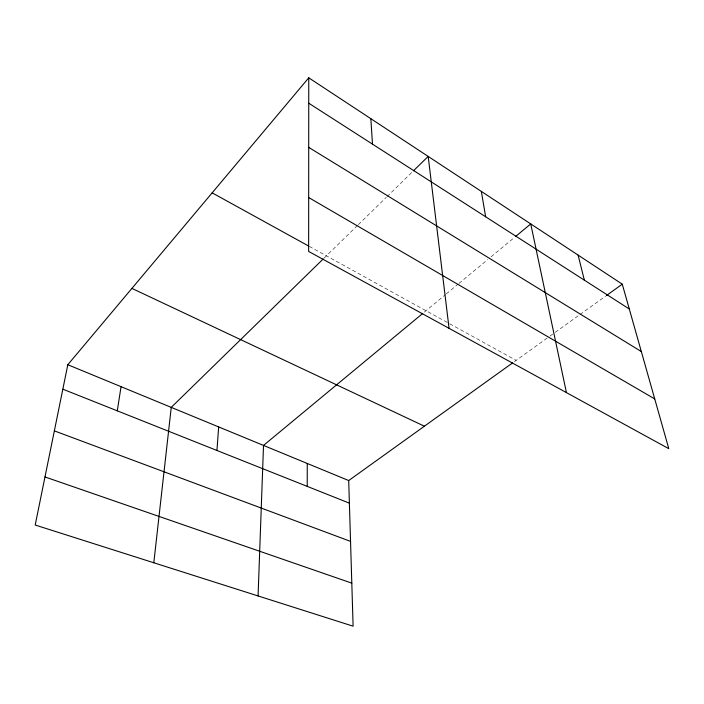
<?xml version="1.0" encoding="UTF-8"?>
<svg xmlns="http://www.w3.org/2000/svg" width="704" height="704" viewBox="0 0 704 704"><rect width="100%" height="100%" fill="white"/><g stroke="black" fill="none" stroke-linecap="round" stroke-linejoin="round"><path stroke-width="0.53" stroke-dasharray="3.52 2.64" d="M324.086 258.095L357.544 225.421M358.318 224.664L386.294 197.34M387.068 196.583L412.667 171.574M424.354 312.101L445.447 294.624M446.292 293.92L458.11 284.117M458.955 283.422L487.67 259.618M491.049 256.819L513.85 237.926M514.351 361.645L549.014 336.758M549.903 336.125L554.347 332.93M555.236 332.297L579.128 315.146M580.008 314.512L605.546 296.182M309.311 246.4L448.791 323.268M449.742 323.787L516.12 360.369"/><path stroke-width="1.06" d="M308.757 77.818L308.651 251.434L668.8 448.677L622.274 284.17L308.757 77.818L67.813 364.725L35.2 525.034L353.109 626.182L348.7 480.55L512.582 362.912M307.226 486.394L307.261 463.461M258.078 595.945L263.516 445.421L422.69 313.482M216.955 450.481L218.662 426.923M153.806 562.769L171.248 407.378L323.312 258.852M117.286 410.837L121.053 386.672M413.442 170.817L428.182 156.42L449.064 328.328M515.539 236.526L530.737 223.925L566.438 392.612M606.426 295.548L622.274 284.17M44.986 476.951L351.806 583.141M54.358 430.874L350.539 541.385M62.841 389.18L349.386 503.158M67.813 364.725L348.7 480.55M131.912 288.402L424.406 426.21M212.15 192.852L308.361 245.872M308.678 197.534L654.729 398.922M308.713 147.382L641.344 351.578M308.739 103.206L629.306 309.012M578.116 255.103L584.364 280.166M481.342 191.409L485.646 216.779M370.832 118.668L372.495 144.135"/></g></svg>
